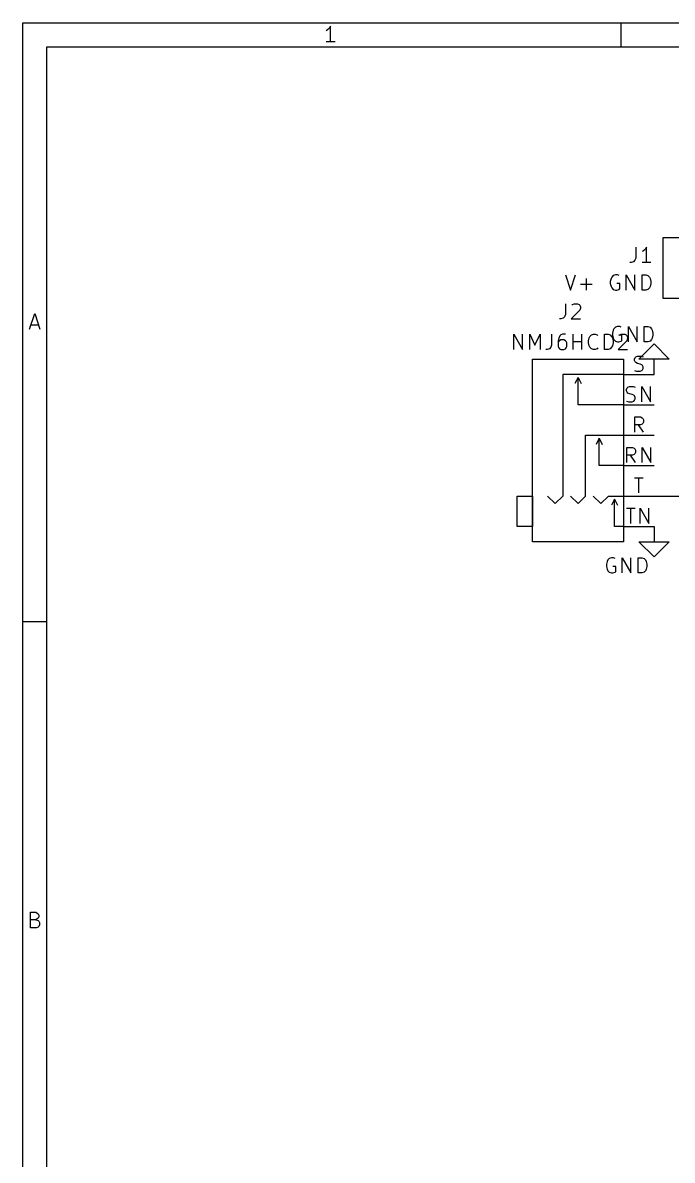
# Model space of a CAD drawing. Extents: x 0.4 to 11.3, y -7.9 to -0.4.
# Drawn here: x 0.394 to 2.53, y -4.134 to -0.394 of the extents above; entities that cross this region are included whole.
import ezdxf

# ---------------------------------------------------------------- set-up
doc = ezdxf.new("R2010")
doc.units = 0
doc.header["$MEASUREMENT"] = 0
for name, color, linetype in [('CYAN2', 4, 'CONTINUOUS'), ('GREEN3', 91, 'CONTINUOUS'), ('LYELLOW', 51, 'CONTINUOUS'), ('RED2', 1, 'CONTINUOUS'), ('RED3', 11, 'CONTINUOUS')]:
    doc.layers.add(name, color=color, linetype=linetype)

msp = doc.modelspace()

# ---------------------------------------------------------------- linework, layer by layer
at = {"layer": 'CYAN2', "linetype": 'CONTINUOUS'}
for p, q in [((2.40966, -1.1318), (2.40966, -1.16752)), ((2.40966, -1.1318), (2.40966, -1.16752)), ((2.43585, -1.14371), (2.43109, -1.14609)), ((2.43585, -1.14371), (2.43109, -1.14609)), ((2.44061, -1.13895), (2.43585, -1.14371)), ((2.44061, -1.13895), (2.43585, -1.14371)), ((2.44537, -1.1318), (2.44061, -1.13895)), ((2.44537, -1.1318), (2.44061, -1.13895)), ((2.44537, -1.1818), (2.44537, -1.1318)), ((2.44537, -1.1818), (2.44537, -1.1318)), ((2.39537, -1.1818), (2.39061, -1.1818)), ((2.39537, -1.1818), (2.39061, -1.1818)), ((2.40252, -1.17943), (2.39537, -1.1818)), ((2.40252, -1.17943), (2.39537, -1.1818)), ((2.40728, -1.17466), (2.40252, -1.17943)), ((2.40728, -1.17466), (2.40252, -1.17943)), ((2.40966, -1.16752), (2.40728, -1.17466)), ((2.40966, -1.16752), (2.40728, -1.17466)), ((2.45966, -1.1818), (2.43109, -1.1818)), ((2.45966, -1.1818), (2.43109, -1.1818)), ((2.1787, -1.2228), (2.19537, -1.2728)), ((2.1787, -1.2228), (2.19537, -1.2728)), ((2.19537, -1.2728), (2.21204, -1.2228)), ((2.19537, -1.2728), (2.21204, -1.2228)), ((2.33109, -1.22995), (2.3287, -1.23471)), ((2.33109, -1.22995), (2.3287, -1.23471)), ((2.33585, -1.22519), (2.33109, -1.22995)), ((2.33585, -1.22519), (2.33109, -1.22995)), ((2.34299, -1.2228), (2.33585, -1.22519)), ((2.34299, -1.2228), (2.33585, -1.22519)), ((2.35013, -1.2228), (2.34299, -1.2228)), ((2.35013, -1.2228), (2.34299, -1.2228)), ((2.3549, -1.22519), (2.35013, -1.2228)), ((2.3549, -1.22519), (2.35013, -1.2228)), ((2.3787, -1.2728), (2.3787, -1.2228)), ((2.3787, -1.2228), (2.40728, -1.2728)), ((2.3787, -1.2728), (2.3787, -1.2228)), ((2.3787, -1.2228), (2.40728, -1.2728)), ((2.40728, -1.2728), (2.40728, -1.2228)), ((2.40728, -1.2728), (2.40728, -1.2228)), ((2.43109, -1.2728), (2.43109, -1.2228)), ((2.43109, -1.2228), (2.44299, -1.2228)), ((2.43109, -1.2728), (2.43109, -1.2228)), ((2.43109, -1.2228), (2.44299, -1.2228)), ((2.44299, -1.2228), (2.45013, -1.22519)), ((2.44299, -1.2228), (2.45013, -1.22519)), ((2.45013, -1.22519), (2.4549, -1.22995)), ((2.45013, -1.22519), (2.4549, -1.22995)), ((2.4549, -1.22995), (2.45728, -1.23471)), ((2.4549, -1.22995), (2.45728, -1.23471)), ((2.2287, -1.25376), (2.2668, -1.25376)), ((2.2287, -1.25376), (2.2668, -1.25376)), ((2.24775, -1.2728), (2.24775, -1.23471)), ((2.24775, -1.2728), (2.24775, -1.23471)), ((2.3287, -1.23471), (2.32633, -1.24423)), ((2.3287, -1.23471), (2.32633, -1.24423)), ((2.32633, -1.24423), (2.32633, -1.25137)), ((2.32633, -1.24423), (2.32633, -1.25137)), ((2.32633, -1.25137), (2.3287, -1.2609)), ((2.32633, -1.25137), (2.3287, -1.2609)), ((2.3287, -1.2609), (2.33109, -1.26566)), ((2.3287, -1.2609), (2.33109, -1.26566)), ((2.33109, -1.26566), (2.33585, -1.27043)), ((2.33109, -1.26566), (2.33585, -1.27043)), ((2.33585, -1.27043), (2.34299, -1.2728)), ((2.33585, -1.27043), (2.34299, -1.2728)), ((2.35728, -1.25137), (2.34775, -1.25137)), ((2.35728, -1.25137), (2.34775, -1.25137)), ((2.34775, -1.2728), (2.3549, -1.27043)), ((2.34775, -1.2728), (2.3549, -1.27043)), ((2.3549, -1.27043), (2.35728, -1.26804)), ((2.3549, -1.27043), (2.35728, -1.26804)), ((2.35728, -1.26804), (2.35728, -1.25137)), ((2.35728, -1.26804), (2.35728, -1.25137)), ((2.45013, -1.27043), (2.44299, -1.2728)), ((2.45013, -1.27043), (2.44299, -1.2728)), ((2.4549, -1.26566), (2.45013, -1.27043)), ((2.4549, -1.26566), (2.45013, -1.27043)), ((2.45728, -1.2609), (2.4549, -1.26566)), ((2.45728, -1.2609), (2.4549, -1.26566)), ((2.45728, -1.23471), (2.45966, -1.24423)), ((2.45728, -1.23471), (2.45966, -1.24423)), ((2.45966, -1.25137), (2.45728, -1.2609)), ((2.45966, -1.25137), (2.45728, -1.2609)), ((2.45966, -1.24423), (2.45966, -1.25137)), ((2.45966, -1.24423), (2.45966, -1.25137)), ((2.34299, -1.2728), (2.34775, -1.2728)), ((2.34299, -1.2728), (2.34775, -1.2728)), ((2.44299, -1.2728), (2.43109, -1.2728)), ((2.44299, -1.2728), (2.43109, -1.2728)), ((2.17833, -1.3178), (2.17833, -1.35352)), ((2.17833, -1.3178), (2.17833, -1.35352)), ((2.22595, -1.33923), (2.19738, -1.3678)), ((2.22595, -1.33923), (2.19738, -1.3678)), ((2.19976, -1.32257), (2.20214, -1.32019)), ((2.19976, -1.32257), (2.20214, -1.32019)), ((2.20214, -1.32019), (2.20691, -1.3178)), ((2.20214, -1.32019), (2.20691, -1.3178)), ((2.20691, -1.3178), (2.21881, -1.3178)), ((2.20691, -1.3178), (2.21881, -1.3178)), ((2.21881, -1.3178), (2.22357, -1.32019)), ((2.21881, -1.3178), (2.22357, -1.32019)), ((2.22357, -1.32019), (2.22595, -1.32257)), ((2.22357, -1.32019), (2.22595, -1.32257)), ((2.22595, -1.32257), (2.22833, -1.32733)), ((2.22595, -1.32257), (2.22833, -1.32733)), ((2.22833, -1.33209), (2.22595, -1.33923)), ((2.22833, -1.33209), (2.22595, -1.33923)), ((2.22833, -1.32733), (2.22833, -1.33209)), ((2.22833, -1.32733), (2.22833, -1.33209)), ((2.16405, -1.3678), (2.15929, -1.3678)), ((2.16405, -1.3678), (2.15929, -1.3678)), ((2.17119, -1.36543), (2.16405, -1.3678)), ((2.17119, -1.36543), (2.16405, -1.3678)), ((2.17595, -1.36066), (2.17119, -1.36543)), ((2.17595, -1.36066), (2.17119, -1.36543)), ((2.17833, -1.35352), (2.17595, -1.36066)), ((2.17833, -1.35352), (2.17595, -1.36066)), ((2.19738, -1.3678), (2.22833, -1.3678)), ((2.19738, -1.3678), (2.22833, -1.3678)), ((2.00928, -1.4678), (2.00928, -1.4178)), ((2.00928, -1.4178), (2.03785, -1.4678)), ((2.00928, -1.4678), (2.00928, -1.4178)), ((2.00928, -1.4178), (2.03785, -1.4678)), ((2.03785, -1.4678), (2.03785, -1.4178)), ((2.03785, -1.4678), (2.03785, -1.4178)), ((2.06167, -1.4678), (2.06167, -1.4178)), ((2.06167, -1.4178), (2.07833, -1.45352)), ((2.06167, -1.4678), (2.06167, -1.4178)), ((2.06167, -1.4178), (2.07833, -1.45352)), ((2.07833, -1.45352), (2.095, -1.4178)), ((2.07833, -1.45352), (2.095, -1.4178)), ((2.095, -1.4178), (2.095, -1.4678)), ((2.095, -1.4178), (2.095, -1.4678)), ((2.13309, -1.4178), (2.13309, -1.45352)), ((2.13309, -1.4178), (2.13309, -1.45352)), ((2.16405, -1.42019), (2.16167, -1.42257)), ((2.16405, -1.42019), (2.16167, -1.42257)), ((2.16881, -1.4178), (2.16405, -1.42019)), ((2.16881, -1.4178), (2.16405, -1.42019)), ((2.17833, -1.4178), (2.16881, -1.4178)), ((2.17833, -1.4178), (2.16881, -1.4178)), ((2.20452, -1.4678), (2.20452, -1.4178)), ((2.20452, -1.4678), (2.20452, -1.4178)), ((2.23309, -1.4678), (2.23309, -1.4178)), ((2.23309, -1.4678), (2.23309, -1.4178)), ((2.25928, -1.42495), (2.26405, -1.42019)), ((2.25928, -1.42495), (2.26405, -1.42019)), ((2.26405, -1.42019), (2.27119, -1.4178)), ((2.26405, -1.42019), (2.27119, -1.4178)), ((2.27119, -1.4178), (2.27595, -1.4178)), ((2.27119, -1.4178), (2.27595, -1.4178)), ((2.27595, -1.4178), (2.28309, -1.42019)), ((2.27595, -1.4178), (2.28309, -1.42019)), ((2.28309, -1.42019), (2.28547, -1.42257)), ((2.28309, -1.42019), (2.28547, -1.42257)), ((2.3069, -1.4678), (2.3069, -1.4178)), ((2.3069, -1.4178), (2.31881, -1.4178)), ((2.3069, -1.4678), (2.3069, -1.4178)), ((2.3069, -1.4178), (2.31881, -1.4178)), ((2.31881, -1.4178), (2.32595, -1.42019)), ((2.31881, -1.4178), (2.32595, -1.42019)), ((2.32595, -1.42019), (2.33071, -1.42495)), ((2.32595, -1.42019), (2.33071, -1.42495)), ((2.33571, -1.40471), (2.33333, -1.41423)), ((2.33571, -1.40471), (2.33333, -1.41423)), ((2.33333, -1.41423), (2.33333, -1.42137)), ((2.33333, -1.41423), (2.33333, -1.42137)), ((2.33809, -1.39995), (2.33571, -1.40471)), ((2.33809, -1.39995), (2.33571, -1.40471)), ((2.34285, -1.39519), (2.33809, -1.39995)), ((2.34285, -1.39519), (2.33809, -1.39995)), ((2.35, -1.3928), (2.34285, -1.39519)), ((2.35, -1.3928), (2.34285, -1.39519)), ((2.35714, -1.3928), (2.35, -1.3928)), ((2.35714, -1.3928), (2.35, -1.3928)), ((2.35452, -1.42257), (2.3569, -1.42019)), ((2.35452, -1.42257), (2.3569, -1.42019)), ((2.3569, -1.42019), (2.36167, -1.4178)), ((2.3569, -1.42019), (2.36167, -1.4178)), ((2.3619, -1.39519), (2.35714, -1.3928)), ((2.3619, -1.39519), (2.35714, -1.3928)), ((2.36167, -1.4178), (2.37357, -1.4178)), ((2.36167, -1.4178), (2.37357, -1.4178)), ((2.37357, -1.4178), (2.37833, -1.42019)), ((2.37357, -1.4178), (2.37833, -1.42019)), ((2.37833, -1.42019), (2.38071, -1.42257)), ((2.37833, -1.42019), (2.38071, -1.42257)), ((2.38571, -1.4428), (2.38571, -1.3928)), ((2.38571, -1.3928), (2.41428, -1.4428)), ((2.38571, -1.4428), (2.38571, -1.3928)), ((2.38571, -1.3928), (2.41428, -1.4428)), ((2.41428, -1.4428), (2.41428, -1.3928)), ((2.41428, -1.4428), (2.41428, -1.3928)), ((2.43809, -1.4428), (2.43809, -1.3928)), ((2.43809, -1.3928), (2.45, -1.3928)), ((2.43809, -1.4428), (2.43809, -1.3928)), ((2.43809, -1.3928), (2.45, -1.3928)), ((2.45, -1.3928), (2.45714, -1.39519)), ((2.45, -1.3928), (2.45714, -1.39519)), ((2.45714, -1.39519), (2.4619, -1.39995)), ((2.45714, -1.39519), (2.4619, -1.39995)), ((2.4619, -1.39995), (2.46428, -1.40471)), ((2.4619, -1.39995), (2.46428, -1.40471)), ((2.46428, -1.40471), (2.46666, -1.41423)), ((2.46428, -1.40471), (2.46666, -1.41423)), ((2.46666, -1.41423), (2.46666, -1.42137)), ((2.46666, -1.41423), (2.46666, -1.42137)), ((2.13309, -1.45352), (2.13071, -1.46066)), ((2.13309, -1.45352), (2.13071, -1.46066)), ((2.1569, -1.42971), (2.15452, -1.43923)), ((2.1569, -1.42971), (2.15452, -1.43923)), ((2.15452, -1.43923), (2.15452, -1.45828)), ((2.15452, -1.43923), (2.15452, -1.45828)), ((2.1569, -1.44161), (2.15452, -1.44637)), ((2.1569, -1.44161), (2.15452, -1.44637)), ((2.15452, -1.45828), (2.1569, -1.46304)), ((2.15452, -1.45828), (2.1569, -1.46304)), ((2.16167, -1.42257), (2.1569, -1.42971)), ((2.16167, -1.42257), (2.1569, -1.42971)), ((2.15928, -1.43923), (2.1569, -1.44161)), ((2.15928, -1.43923), (2.1569, -1.44161)), ((2.16405, -1.43685), (2.15928, -1.43923)), ((2.16405, -1.43685), (2.15928, -1.43923)), ((2.17357, -1.43685), (2.16405, -1.43685)), ((2.17357, -1.43685), (2.16405, -1.43685)), ((2.17833, -1.43923), (2.17357, -1.43685)), ((2.17833, -1.43923), (2.17357, -1.43685)), ((2.18071, -1.44161), (2.17833, -1.43923)), ((2.18071, -1.44161), (2.17833, -1.43923)), ((2.18309, -1.44637), (2.18071, -1.44161)), ((2.18309, -1.44637), (2.18071, -1.44161)), ((2.18071, -1.46304), (2.18309, -1.45828)), ((2.18071, -1.46304), (2.18309, -1.45828)), ((2.18309, -1.45828), (2.18309, -1.44637)), ((2.18309, -1.45828), (2.18309, -1.44637)), ((2.20452, -1.44161), (2.23309, -1.44161)), ((2.20452, -1.44161), (2.23309, -1.44161)), ((2.25452, -1.43923), (2.2569, -1.42971)), ((2.25452, -1.43923), (2.2569, -1.42971)), ((2.25452, -1.44637), (2.25452, -1.43923)), ((2.25452, -1.44637), (2.25452, -1.43923)), ((2.2569, -1.4559), (2.25452, -1.44637)), ((2.2569, -1.4559), (2.25452, -1.44637)), ((2.2569, -1.42971), (2.25928, -1.42495)), ((2.2569, -1.42971), (2.25928, -1.42495)), ((2.25928, -1.46066), (2.2569, -1.4559)), ((2.25928, -1.46066), (2.2569, -1.4559)), ((2.33071, -1.42495), (2.33309, -1.42971)), ((2.33071, -1.42495), (2.33309, -1.42971)), ((2.33309, -1.4559), (2.33071, -1.46066)), ((2.33309, -1.4559), (2.33071, -1.46066)), ((2.33309, -1.42971), (2.33547, -1.43923)), ((2.33309, -1.42971), (2.33547, -1.43923)), ((2.33547, -1.44637), (2.33309, -1.4559)), ((2.33547, -1.44637), (2.33309, -1.4559)), ((2.33333, -1.42137), (2.33571, -1.4309)), ((2.33333, -1.42137), (2.33571, -1.4309)), ((2.33547, -1.43923), (2.33547, -1.44637)), ((2.33547, -1.43923), (2.33547, -1.44637)), ((2.33571, -1.4309), (2.33809, -1.43566)), ((2.33571, -1.4309), (2.33809, -1.43566)), ((2.33809, -1.43566), (2.34285, -1.44043)), ((2.33809, -1.43566), (2.34285, -1.44043)), ((2.34285, -1.44043), (2.35, -1.4428)), ((2.34285, -1.44043), (2.35, -1.4428)), ((2.35, -1.4428), (2.35476, -1.4428)), ((2.35, -1.4428), (2.35476, -1.4428)), ((2.38071, -1.43923), (2.35214, -1.4678)), ((2.38071, -1.43923), (2.35214, -1.4678)), ((2.36428, -1.42137), (2.35476, -1.42137)), ((2.36428, -1.42137), (2.35476, -1.42137)), ((2.35476, -1.4428), (2.3619, -1.44043)), ((2.35476, -1.4428), (2.3619, -1.44043)), ((2.3619, -1.44043), (2.36428, -1.43804)), ((2.3619, -1.44043), (2.36428, -1.43804)), ((2.36428, -1.43804), (2.36428, -1.42137)), ((2.36428, -1.43804), (2.36428, -1.42137)), ((2.38071, -1.42257), (2.38309, -1.42733)), ((2.38071, -1.42257), (2.38309, -1.42733)), ((2.38309, -1.43209), (2.38071, -1.43923)), ((2.38309, -1.43209), (2.38071, -1.43923)), ((2.38309, -1.42733), (2.38309, -1.43209)), ((2.38309, -1.42733), (2.38309, -1.43209)), ((2.45, -1.4428), (2.43809, -1.4428)), ((2.45, -1.4428), (2.43809, -1.4428)), ((2.45714, -1.44043), (2.45, -1.4428)), ((2.45714, -1.44043), (2.45, -1.4428)), ((2.4619, -1.43566), (2.45714, -1.44043)), ((2.4619, -1.43566), (2.45714, -1.44043)), ((2.46428, -1.4309), (2.4619, -1.43566)), ((2.46428, -1.4309), (2.4619, -1.43566)), ((2.46666, -1.42137), (2.46428, -1.4309)), ((2.46666, -1.42137), (2.46428, -1.4309)), ((2.11881, -1.4678), (2.11405, -1.4678)), ((2.11881, -1.4678), (2.11405, -1.4678)), ((2.12595, -1.46543), (2.11881, -1.4678)), ((2.12595, -1.46543), (2.11881, -1.4678)), ((2.13071, -1.46066), (2.12595, -1.46543)), ((2.13071, -1.46066), (2.12595, -1.46543)), ((2.1569, -1.46304), (2.15928, -1.46543)), ((2.1569, -1.46304), (2.15928, -1.46543)), ((2.15928, -1.46543), (2.16405, -1.4678)), ((2.15928, -1.46543), (2.16405, -1.4678)), ((2.16405, -1.4678), (2.17357, -1.4678)), ((2.16405, -1.4678), (2.17357, -1.4678)), ((2.17357, -1.4678), (2.17833, -1.46543)), ((2.17357, -1.4678), (2.17833, -1.46543)), ((2.17833, -1.46543), (2.18071, -1.46304)), ((2.17833, -1.46543), (2.18071, -1.46304)), ((2.26405, -1.46543), (2.25928, -1.46066)), ((2.26405, -1.46543), (2.25928, -1.46066)), ((2.27119, -1.4678), (2.26405, -1.46543)), ((2.27119, -1.4678), (2.26405, -1.46543)), ((2.27595, -1.4678), (2.27119, -1.4678)), ((2.27595, -1.4678), (2.27119, -1.4678)), ((2.28309, -1.46543), (2.27595, -1.4678)), ((2.28309, -1.46543), (2.27595, -1.4678)), ((2.28547, -1.46304), (2.28309, -1.46543)), ((2.28547, -1.46304), (2.28309, -1.46543)), ((2.31881, -1.4678), (2.3069, -1.4678)), ((2.31881, -1.4678), (2.3069, -1.4678)), ((2.32595, -1.46543), (2.31881, -1.4678)), ((2.32595, -1.46543), (2.31881, -1.4678)), ((2.33071, -1.46066), (2.32595, -1.46543)), ((2.33071, -1.46066), (2.32595, -1.46543)), ((2.35214, -1.4678), (2.38309, -1.4678)), ((2.35214, -1.4678), (2.38309, -1.4678)), ((2.31571, -2.16471), (2.31333, -2.17423)), ((2.31571, -2.16471), (2.31333, -2.17423)), ((2.31809, -2.15995), (2.31571, -2.16471)), ((2.31809, -2.15995), (2.31571, -2.16471)), ((2.32286, -2.15519), (2.31809, -2.15995)), ((2.32286, -2.15519), (2.31809, -2.15995)), ((2.33, -2.1528), (2.32286, -2.15519)), ((2.33, -2.1528), (2.32286, -2.15519)), ((2.33714, -2.1528), (2.33, -2.1528)), ((2.33714, -2.1528), (2.33, -2.1528)), ((2.34191, -2.15519), (2.33714, -2.1528)), ((2.34191, -2.15519), (2.33714, -2.1528)), ((2.36571, -2.2028), (2.36571, -2.1528)), ((2.36571, -2.1528), (2.39428, -2.2028)), ((2.36571, -2.2028), (2.36571, -2.1528)), ((2.36571, -2.1528), (2.39428, -2.2028)), ((2.39428, -2.2028), (2.39428, -2.1528)), ((2.39428, -2.2028), (2.39428, -2.1528)), ((2.41809, -2.2028), (2.41809, -2.1528)), ((2.41809, -2.1528), (2.43, -2.1528)), ((2.41809, -2.2028), (2.41809, -2.1528)), ((2.41809, -2.1528), (2.43, -2.1528)), ((2.43, -2.1528), (2.43714, -2.15519)), ((2.43, -2.1528), (2.43714, -2.15519)), ((2.43714, -2.15519), (2.44191, -2.15995)), ((2.43714, -2.15519), (2.44191, -2.15995)), ((2.44191, -2.15995), (2.44429, -2.16471)), ((2.44191, -2.15995), (2.44429, -2.16471)), ((2.44429, -2.16471), (2.44667, -2.17423)), ((2.44429, -2.16471), (2.44667, -2.17423)), ((2.31333, -2.17423), (2.31333, -2.18137)), ((2.31333, -2.17423), (2.31333, -2.18137)), ((2.31333, -2.18137), (2.31571, -2.1909)), ((2.31333, -2.18137), (2.31571, -2.1909)), ((2.31571, -2.1909), (2.31809, -2.19566)), ((2.31571, -2.1909), (2.31809, -2.19566)), ((2.31809, -2.19566), (2.32286, -2.20043)), ((2.31809, -2.19566), (2.32286, -2.20043)), ((2.32286, -2.20043), (2.33, -2.2028)), ((2.32286, -2.20043), (2.33, -2.2028)), ((2.33, -2.2028), (2.33476, -2.2028)), ((2.33, -2.2028), (2.33476, -2.2028)), ((2.34428, -2.18137), (2.33476, -2.18137)), ((2.34428, -2.18137), (2.33476, -2.18137)), ((2.33476, -2.2028), (2.34191, -2.20043)), ((2.33476, -2.2028), (2.34191, -2.20043)), ((2.34191, -2.20043), (2.34428, -2.19804)), ((2.34191, -2.20043), (2.34428, -2.19804)), ((2.34428, -2.19804), (2.34428, -2.18137)), ((2.34428, -2.19804), (2.34428, -2.18137)), ((2.43, -2.2028), (2.41809, -2.2028)), ((2.43, -2.2028), (2.41809, -2.2028)), ((2.43714, -2.20043), (2.43, -2.2028)), ((2.43714, -2.20043), (2.43, -2.2028)), ((2.44191, -2.19566), (2.43714, -2.20043)), ((2.44191, -2.19566), (2.43714, -2.20043)), ((2.44429, -2.1909), (2.44191, -2.19566)), ((2.44429, -2.1909), (2.44191, -2.19566)), ((2.44667, -2.18137), (2.44429, -2.1909)), ((2.44667, -2.18137), (2.44429, -2.1909)), ((2.44667, -2.17423), (2.44667, -2.18137)), ((2.44667, -2.17423), (2.44667, -2.18137))]:
    msp.add_line(p, q, dxfattribs=at)
at = {"layer": 'GREEN3', "linetype": 'CONTINUOUS'}
msp.add_line((2.47, -1.95), (2.75, -1.95), dxfattribs=at)
at = {"layer": 'LYELLOW', "linetype": 'CONTINUOUS'}
for p, q in [((2.07, -2.1), (2.07, -1.5)), ((2.07, -1.5), (2.37, -1.5)), ((2.37, -1.5), (2.37, -2.1)), ((2.37, -2.1), (2.07, -2.1))]:
    msp.add_line(p, q, dxfattribs=at)
at = {"layer": 'RED2', "linetype": 'CONTINUOUS'}
for p, q in [((0.3937, -0.3937), (11.2993, -0.3937)), ((0.3937, -7.8743), (0.3937, -0.3937)), ((1.4062, -0.40526), (1.40133, -0.41258)), ((1.4062, -0.45644), (1.4062, -0.40526)), ((2.3622, -0.47244), (2.3622, -0.3937)), ((1.39646, -0.41745), (1.39158, -0.41989)), ((1.40133, -0.41258), (1.39646, -0.41745)), ((0.47244, -0.47244), (11.2206, -0.47244)), ((0.47244, -7.79556), (0.47244, -0.47244)), ((1.42083, -0.45644), (1.39158, -0.45644)), ((2.5, -1.3), (2.5, -1.1)), ((2.5, -1.1), (2.6, -1.1)), ((2.6, -1.3), (2.5, -1.3)), ((0.41601, -1.40133), (0.43307, -1.35015)), ((0.43307, -1.35015), (0.45013, -1.40133)), ((0.42089, -1.3867), (0.44526, -1.3867)), ((2.42, -1.5), (2.47, -1.45)), ((2.47, -1.45), (2.52, -1.5)), ((2.07, -2.1), (2.07, -1.5)), ((2.07, -1.5), (2.37, -1.5)), ((2.37, -1.5), (2.37, -2.1)), ((2.47, -1.5), (2.42, -1.5)), ((2.47, -1.55), (2.47, -1.5)), ((2.52, -1.5), (2.47, -1.5)), ((2.37, -1.55), (2.17, -1.55)), ((2.17, -1.55), (2.17, -1.95)), ((2.22, -1.56), (2.21, -1.58)), ((2.22, -1.56), (2.23, -1.58)), ((2.22, -1.65), (2.22, -1.56)), ((2.37, -1.55), (2.47, -1.55)), ((2.37, -1.55), (2.47, -1.55)), ((2.37, -1.65), (2.22, -1.65)), ((2.37, -1.65), (2.47, -1.65)), ((2.37, -1.65), (2.47, -1.65)), ((2.245, -1.95), (2.245, -1.75)), ((2.245, -1.75), (2.37, -1.75)), ((2.37, -1.75), (2.47, -1.75)), ((2.37, -1.75), (2.47, -1.75)), ((2.29, -1.76), (2.28, -1.78)), ((2.29, -1.76), (2.3, -1.78)), ((2.29, -1.85), (2.29, -1.76)), ((2.37, -1.85), (2.29, -1.85)), ((2.37, -1.85), (2.47, -1.85)), ((2.37, -1.85), (2.47, -1.85)), ((2.02, -2.05), (2.02, -1.95)), ((2.02, -1.95), (2.07, -1.95)), ((2.07, -1.95), (2.07, -2.05)), ((2.145, -1.975), (2.12, -1.95)), ((2.17, -1.95), (2.145, -1.975)), ((2.195, -1.95), (2.22, -1.975)), ((2.22, -1.975), (2.245, -1.95)), ((2.27, -1.95), (2.295, -1.975)), ((2.295, -1.975), (2.32, -1.95)), ((2.32, -1.95), (2.37, -1.95)), ((2.34, -1.96), (2.33, -1.98)), ((2.34, -1.96), (2.35, -1.98)), ((2.34, -2.05), (2.34, -1.96)), ((2.37, -1.95), (2.47, -1.95)), ((2.37, -1.95), (2.47, -1.95)), ((2.07, -2.05), (2.02, -2.05)), ((2.37, -2.05), (2.34, -2.05)), ((2.37, -2.05), (2.47, -2.05)), ((2.37, -2.05), (2.47, -2.05)), ((2.47, -2.05), (2.47, -2.1)), ((2.37, -2.1), (2.07, -2.1)), ((2.47, -2.15), (2.42, -2.1)), ((2.42, -2.1), (2.47, -2.1)), ((2.47, -2.1), (2.52, -2.1)), ((2.52, -2.1), (2.47, -2.15)), ((0.3937, -2.3622), (0.47244, -2.3622)), ((0.41967, -3.36983), (0.41967, -3.31865)), ((0.41967, -3.31865), (0.43672, -3.31865)), ((0.43672, -3.31865), (0.4416, -3.32109)), ((0.4416, -3.32109), (0.44404, -3.32352)), ((0.44404, -3.32352), (0.44647, -3.3284)), ((0.44647, -3.3284), (0.44647, -3.33327)), ((0.43672, -3.34302), (0.41967, -3.34302)), ((0.4416, -3.34058), (0.43672, -3.34302)), ((0.43672, -3.34302), (0.44404, -3.34546)), ((0.44404, -3.33815), (0.4416, -3.34058)), ((0.44647, -3.33327), (0.44404, -3.33815)), ((0.44404, -3.34546), (0.44647, -3.34789)), ((0.44647, -3.36495), (0.44404, -3.36739)), ((0.44647, -3.34789), (0.44891, -3.35277)), ((0.44891, -3.36008), (0.44647, -3.36495)), ((0.44891, -3.35277), (0.44891, -3.36008)), ((0.43916, -3.36983), (0.41967, -3.36983)), ((0.44404, -3.36739), (0.43916, -3.36983))]:
    msp.add_line(p, q, dxfattribs=at)
at = {"layer": 'RED3', "linetype": 'CONTINUOUS'}
for p, q in [((2.40572, -1.4994), (2.40809, -1.49464)), ((2.40572, -1.4994), (2.40809, -1.49464)), ((2.40809, -1.49464), (2.41048, -1.49226)), ((2.40809, -1.49464), (2.41048, -1.49226)), ((2.41048, -1.49226), (2.41524, -1.48988)), ((2.41048, -1.49226), (2.41524, -1.48988)), ((2.41524, -1.48988), (2.42714, -1.48988)), ((2.41524, -1.48988), (2.42714, -1.48988)), ((2.42714, -1.48988), (2.43429, -1.49226)), ((2.42714, -1.48988), (2.43429, -1.49226)), ((2.40572, -1.50417), (2.40572, -1.4994)), ((2.40572, -1.50417), (2.40572, -1.4994)), ((2.40809, -1.50893), (2.40572, -1.50417)), ((2.40809, -1.50893), (2.40572, -1.50417)), ((2.41048, -1.51131), (2.40809, -1.50893)), ((2.41048, -1.51131), (2.40809, -1.50893)), ((2.41524, -1.51369), (2.41048, -1.51131)), ((2.41524, -1.51369), (2.41048, -1.51131)), ((2.42476, -1.51607), (2.41524, -1.51369)), ((2.42476, -1.51607), (2.41524, -1.51369)), ((2.42952, -1.51845), (2.42476, -1.51607)), ((2.42952, -1.51845), (2.42476, -1.51607)), ((2.43191, -1.52083), (2.42952, -1.51845)), ((2.43191, -1.52083), (2.42952, -1.51845)), ((2.43429, -1.52559), (2.43191, -1.52083)), ((2.43429, -1.52559), (2.43191, -1.52083)), ((2.43191, -1.53512), (2.43429, -1.53035)), ((2.43191, -1.53512), (2.43429, -1.53035)), ((2.43429, -1.53035), (2.43429, -1.52559)), ((2.43429, -1.53035), (2.43429, -1.52559)), ((2.40572, -1.5375), (2.41286, -1.53988)), ((2.40572, -1.5375), (2.41286, -1.53988)), ((2.41286, -1.53988), (2.42476, -1.53988)), ((2.41286, -1.53988), (2.42476, -1.53988)), ((2.42476, -1.53988), (2.42952, -1.5375)), ((2.42476, -1.53988), (2.42952, -1.5375)), ((2.42952, -1.5375), (2.43191, -1.53512)), ((2.42952, -1.5375), (2.43191, -1.53512)), ((2.37952, -1.5994), (2.3819, -1.59464)), ((2.37952, -1.5994), (2.3819, -1.59464)), ((2.37952, -1.60417), (2.37952, -1.5994)), ((2.37952, -1.60417), (2.37952, -1.5994)), ((2.3819, -1.60893), (2.37952, -1.60417)), ((2.3819, -1.60893), (2.37952, -1.60417)), ((2.3819, -1.59464), (2.38428, -1.59226)), ((2.3819, -1.59464), (2.38428, -1.59226)), ((2.38428, -1.59226), (2.38905, -1.58988)), ((2.38428, -1.59226), (2.38905, -1.58988)), ((2.38905, -1.58988), (2.40095, -1.58988)), ((2.38905, -1.58988), (2.40095, -1.58988)), ((2.40095, -1.58988), (2.40809, -1.59226)), ((2.40095, -1.58988), (2.40809, -1.59226)), ((2.42952, -1.63988), (2.42952, -1.58988)), ((2.42952, -1.58988), (2.45809, -1.63988)), ((2.42952, -1.63988), (2.42952, -1.58988)), ((2.42952, -1.58988), (2.45809, -1.63988)), ((2.45809, -1.63988), (2.45809, -1.58988)), ((2.45809, -1.63988), (2.45809, -1.58988)), ((2.37952, -1.6375), (2.38667, -1.63988)), ((2.37952, -1.6375), (2.38667, -1.63988)), ((2.38428, -1.61131), (2.3819, -1.60893)), ((2.38428, -1.61131), (2.3819, -1.60893)), ((2.38905, -1.61369), (2.38428, -1.61131)), ((2.38905, -1.61369), (2.38428, -1.61131)), ((2.38667, -1.63988), (2.39857, -1.63988)), ((2.38667, -1.63988), (2.39857, -1.63988)), ((2.39857, -1.61607), (2.38905, -1.61369)), ((2.39857, -1.61607), (2.38905, -1.61369)), ((2.40333, -1.61845), (2.39857, -1.61607)), ((2.40333, -1.61845), (2.39857, -1.61607)), ((2.39857, -1.63988), (2.40333, -1.6375)), ((2.39857, -1.63988), (2.40333, -1.6375)), ((2.40571, -1.62083), (2.40333, -1.61845)), ((2.40571, -1.62083), (2.40333, -1.61845)), ((2.40333, -1.6375), (2.40571, -1.63512)), ((2.40333, -1.6375), (2.40571, -1.63512)), ((2.40809, -1.62559), (2.40571, -1.62083)), ((2.40809, -1.62559), (2.40571, -1.62083)), ((2.40571, -1.63512), (2.40809, -1.63035)), ((2.40571, -1.63512), (2.40809, -1.63035)), ((2.40809, -1.63035), (2.40809, -1.62559)), ((2.40809, -1.63035), (2.40809, -1.62559)), ((2.4069, -1.73988), (2.4069, -1.68988)), ((2.4069, -1.68988), (2.42595, -1.68988)), ((2.4069, -1.73988), (2.4069, -1.68988)), ((2.4069, -1.68988), (2.42595, -1.68988)), ((2.42595, -1.71607), (2.4069, -1.71607)), ((2.42595, -1.71607), (2.4069, -1.71607)), ((2.43547, -1.73988), (2.41881, -1.71607)), ((2.43547, -1.73988), (2.41881, -1.71607)), ((2.42595, -1.68988), (2.43071, -1.69226)), ((2.42595, -1.68988), (2.43071, -1.69226)), ((2.43071, -1.71369), (2.42595, -1.71607)), ((2.43071, -1.71369), (2.42595, -1.71607)), ((2.43071, -1.69226), (2.43309, -1.69464)), ((2.43071, -1.69226), (2.43309, -1.69464)), ((2.43309, -1.71131), (2.43071, -1.71369)), ((2.43309, -1.71131), (2.43071, -1.71369)), ((2.43309, -1.69464), (2.43547, -1.6994)), ((2.43309, -1.69464), (2.43547, -1.6994)), ((2.43547, -1.70655), (2.43309, -1.71131)), ((2.43547, -1.70655), (2.43309, -1.71131)), ((2.43547, -1.6994), (2.43547, -1.70655)), ((2.43547, -1.6994), (2.43547, -1.70655)), ((2.38071, -1.83988), (2.38071, -1.78988)), ((2.38071, -1.78988), (2.39976, -1.78988)), ((2.38071, -1.83988), (2.38071, -1.78988)), ((2.38071, -1.78988), (2.39976, -1.78988)), ((2.39976, -1.78988), (2.40452, -1.79226)), ((2.39976, -1.78988), (2.40452, -1.79226)), ((2.40452, -1.79226), (2.40691, -1.79464)), ((2.40452, -1.79226), (2.40691, -1.79464)), ((2.40691, -1.79464), (2.40928, -1.7994)), ((2.40691, -1.79464), (2.40928, -1.7994)), ((2.43071, -1.83988), (2.43071, -1.78988)), ((2.43071, -1.78988), (2.45928, -1.83988)), ((2.43071, -1.83988), (2.43071, -1.78988)), ((2.43071, -1.78988), (2.45928, -1.83988)), ((2.45928, -1.83988), (2.45928, -1.78988)), ((2.45928, -1.83988), (2.45928, -1.78988)), ((2.39976, -1.81607), (2.38071, -1.81607)), ((2.39976, -1.81607), (2.38071, -1.81607)), ((2.40928, -1.83988), (2.39262, -1.81607)), ((2.40928, -1.83988), (2.39262, -1.81607)), ((2.40452, -1.81369), (2.39976, -1.81607)), ((2.40452, -1.81369), (2.39976, -1.81607)), ((2.40691, -1.81131), (2.40452, -1.81369)), ((2.40691, -1.81131), (2.40452, -1.81369)), ((2.40928, -1.80655), (2.40691, -1.81131)), ((2.40928, -1.80655), (2.40691, -1.81131)), ((2.40928, -1.7994), (2.40928, -1.80655)), ((2.40928, -1.7994), (2.40928, -1.80655)), ((2.40571, -1.88988), (2.43428, -1.88988)), ((2.40571, -1.88988), (2.43428, -1.88988)), ((2.42, -1.93988), (2.42, -1.88988)), ((2.42, -1.93988), (2.42, -1.88988)), ((2.37952, -1.98988), (2.40809, -1.98988)), ((2.37952, -1.98988), (2.40809, -1.98988)), ((2.39381, -2.03988), (2.39381, -1.98988)), ((2.39381, -2.03988), (2.39381, -1.98988)), ((2.42476, -2.03988), (2.42476, -1.98988)), ((2.42476, -1.98988), (2.45333, -2.03988)), ((2.42476, -2.03988), (2.42476, -1.98988)), ((2.42476, -1.98988), (2.45333, -2.03988)), ((2.45333, -2.03988), (2.45333, -1.98988)), ((2.45333, -2.03988), (2.45333, -1.98988))]:
    msp.add_line(p, q, dxfattribs=at)

doc.saveas('drawing.dxf')
